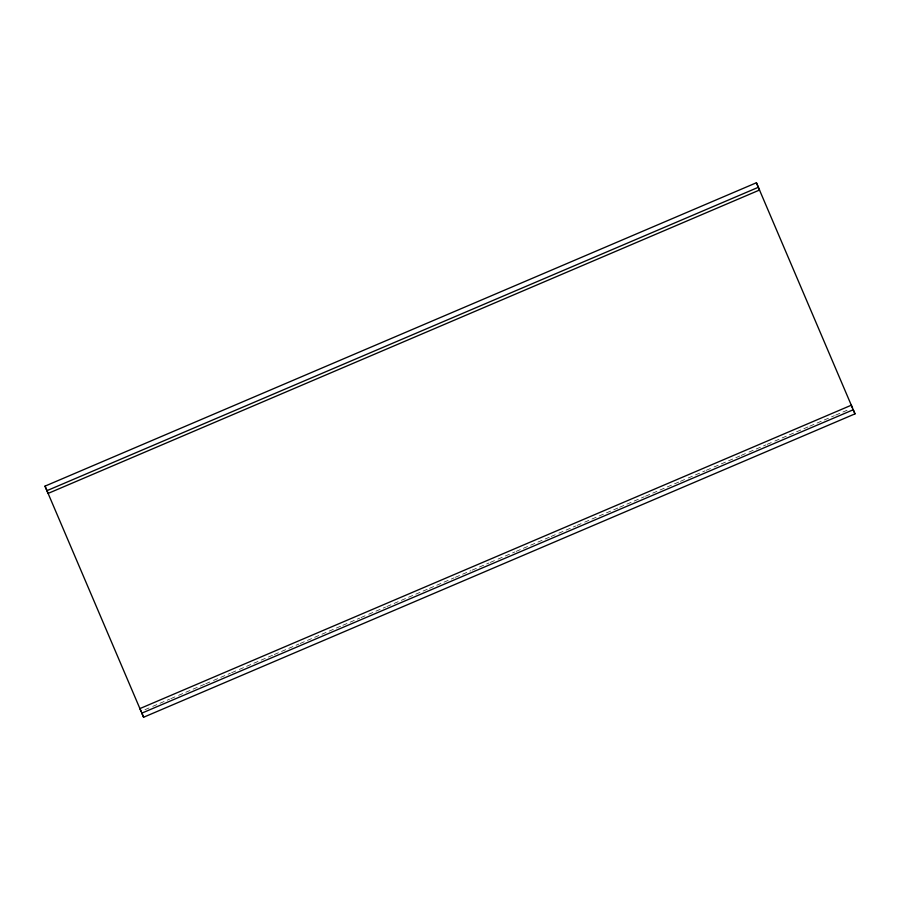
<?xml version="1.0" encoding="UTF-8"?>
<svg xmlns="http://www.w3.org/2000/svg" width="900" height="900" viewBox="0 0 900 900"><rect width="100%" height="100%" fill="white"/><g stroke="black" fill="none" stroke-linecap="round" stroke-linejoin="round"><path stroke-width="0.67" stroke-dasharray="4.5 3.38" d="M144.956 709.684L151.425 706.928M152.719 706.376L169.526 699.199M170.82 698.648L177.289 695.891M178.583 695.34L204.458 684.304M205.751 683.752L212.209 680.996M213.502 680.445L230.321 673.279M231.615 672.727L238.084 669.96M239.377 669.409L273.004 655.076M274.298 654.525L298.879 644.04M300.173 643.489L341.561 625.837M342.855 625.286L359.674 618.12M360.968 617.569L367.425 614.801M368.719 614.25L385.537 607.084M386.831 606.533L428.22 588.881M429.514 588.33L454.095 577.845M455.389 577.294L470.902 570.679M472.196 570.127L489.015 562.961M490.309 562.399L496.777 559.642M498.071 559.091L514.89 551.925M516.184 551.374L549.81 537.03M551.104 536.479L557.572 533.722M558.866 533.171L575.674 525.994M576.967 525.442L583.436 522.686M584.73 522.135L618.367 507.791M619.661 507.24L644.231 496.766M645.525 496.215L679.151 481.871M680.445 481.32L686.914 478.564M688.207 478.012L705.026 470.835M706.32 470.284L712.789 467.527M714.082 466.976L739.946 455.951M741.24 455.389L747.709 452.632M749.002 452.081L765.821 444.915M767.115 444.364L773.584 441.608M774.877 441.056L808.504 426.713M809.798 426.161L834.367 415.676M835.661 415.125L849.893 409.061"/><path stroke-width="1.35" d="M45 486.135L756.405 182.756L855 413.865L143.595 717.244L45 486.135L46.744 490.241M852.48 407.959L851.321 405.214L139.905 708.592L141.075 711.337M855 413.865L853.256 409.759L141.84 713.137L143.595 717.244M756.405 182.756L758.16 186.862M758.34 187.29L46.935 490.669L48.105 493.414L759.51 190.035L758.34 187.29"/></g></svg>
